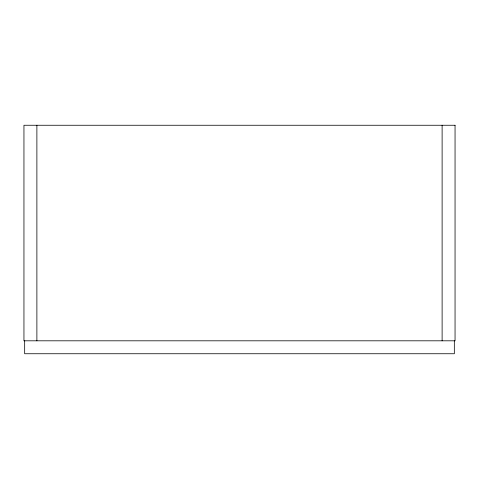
<?xml version="1.0" encoding="UTF-8"?>
<svg xmlns="http://www.w3.org/2000/svg" width="479" height="479" viewBox="0 0 479 479"><rect width="100%" height="100%" fill="white"/><g stroke="black" fill="none" stroke-linecap="round" stroke-linejoin="round"><path stroke-width="0.72" d="M454.331 340.809L454.331 353.741L24.669 353.741L24.669 340.809M442.117 125.258L442.117 340.809M36.883 125.258L36.883 340.809M455.05 125.258L23.95 125.258L23.95 340.809L455.05 340.809L455.05 125.258"/></g></svg>
